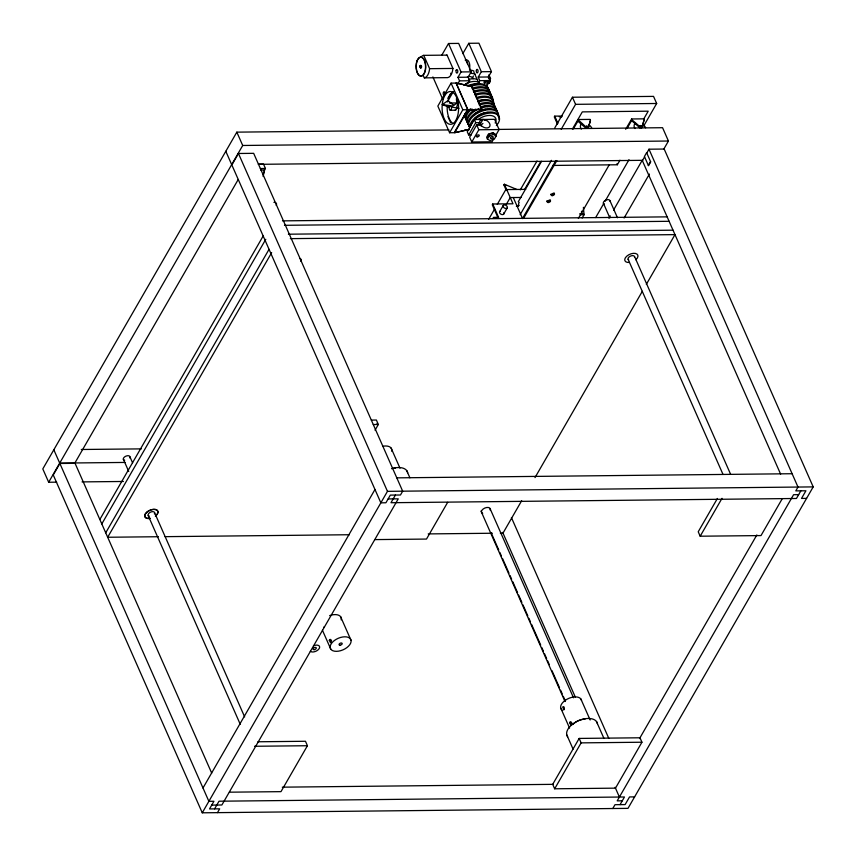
<?xml version="1.0" encoding="UTF-8"?>
<svg xmlns="http://www.w3.org/2000/svg" width="856" height="856" viewBox="0 0 856 856"><rect width="100%" height="100%" fill="white"/><g stroke="black" fill="none" stroke-linecap="round" stroke-linejoin="round"><path stroke-width="1.28" d="M263.263 174.624L263.83 172.067M263.113 176.454L264.558 170.023L260.759 170.055M449.207 107.214L442.295 104.614L448.041 100.548L448.512 98.643A16.425 8.26 89.4 0 1 453.744 91.753M450.299 110.274A2.343 1.177 89.4 0 1 449.336 106.658A2.343 1.177 89.4 0 1 451.38 106.861L456.58 108.006L458.014 102.495L451.38 106.861A2.343 1.177 89.4 0 1 450.299 110.274L455.36 110.221M577.853 121.188L586.06 128.239L588.083 128.218L590.458 120.289L590.073 119.401L577.907 119.53L586.499 127.469L588.532 127.458L590.458 120.289M631.578 120.621L639.785 127.683L641.807 127.662L644.183 119.733L643.798 118.845L631.632 118.973L625.672 129.299M641.807 127.662L644.183 119.733M329.314 640.363L329.389 640.16A1.744 1.016 -84.6 0 1 331.015 640.02A1.744 1.016 -84.6 0 1 330.512 642.717L329.314 640.363L331.582 640.577M569.582 722.678L569.657 722.475A1.744 1.016 -84.6 0 1 571.284 722.325A1.744 1.016 -84.6 0 1 570.781 725.021L569.582 722.678L571.851 722.892M469.323 129.331L454.664 132.691L467.9 109.728L456.141 83.075L467.783 109.878L481.949 109.322L471.752 86.221L456.141 83.075L451.069 83.128L437.844 106.091L449.603 132.744L454.664 132.691L469.259 129.491M449.026 129.93L236.834 132.145L42.8 468.917L48.674 482.249L56.689 482.163M48.674 482.249L242.708 145.477L236.834 132.145M211.7 773.118L75.071 463.321L59.867 463.481L53.254 474.962L202.262 812.804L627.994 808.364L813.2 486.893L664.192 149.051L648.987 149.201L646.783 153.031M238.46 153.492L231.848 164.973L380.856 502.825L385.917 502.772L390.336 495.11L400.469 495.003L402.673 491.184L253.665 153.331L238.46 153.492L387.468 491.344L202.262 812.804M74.911 462.957L238.225 179.493M264.119 170.783L265.446 168.493L263.477 164.042L258.416 164.095M99.842 519.485L263.156 236.021M101.8 523.926L265.777 239.306M105.716 532.817L269.03 249.353M271.662 252.638L107.674 537.258L158.435 536.723M441.899 54.987L448.512 43.506L458.656 43.399L471.196 71.84L468.104 77.201L469.677 80.753L468.435 82.839A11.727 6.581 -23.8 0 0 463.909 85.118M462.829 53.628L468.788 43.303L478.921 43.196L491.462 71.626L488.38 76.987L490.338 81.427L489.45 82.957L484.389 83.011L483.993 82.123L484.881 80.592L485.266 81.481L484.389 83.011M457.618 84.188L459.533 80.86L457.971 77.308L461.052 71.947L448.512 43.506M447.806 98.322L450.363 93.893M447.388 101.939L453.145 91.956M473.464 75.97L472.319 78.196M479.97 83.931L478.59 82.754L479.809 80.646L478.237 77.094L481.329 71.733L468.788 43.303M449.603 132.744L462.829 109.782L451.069 83.128M454.697 131.867L467.483 109.664M486.647 85.236L487.941 82.989M489.236 80.732L490.542 78.484L488.915 74.814M486.465 86.574L489.065 82.069L489.45 82.957M495.25 136.232L499.102 129.556L494.586 119.337L474.32 119.551L467.258 131.792L468.66 134.948L471.271 134.927M468.66 134.948L475.711 122.708L474.32 119.551M475.711 122.708L479.628 122.665A5.628 3.702 29.9 0 1 486.069 120.193A5.628 3.702 29.9 0 1 489.151 127.191A5.628 3.702 29.9 0 1 480.601 124.869L476.685 124.912L469.634 137.163L471.774 142.01L492.04 141.796L493.966 138.458M478.344 124.89L479.628 122.665M479.724 125.019L482.934 119.455M471.774 142.01L478.825 129.77L476.685 124.912M492.714 203.996L492.275 204.766L498.149 218.098L498.588 217.328L492.714 203.996L512.99 203.792L504.366 184.243L516.853 189.465M525.734 189.369L506.72 189.572L506.271 190.332L503.927 185.003L504.366 184.243M505.329 185.88L505.768 185.121M488.68 219.297L494.64 208.971M497.283 204.37L505.885 189.444M493.077 218.152L493.527 217.381L498.588 217.328M499.711 211.593L503.242 205.472M562.21 116.052L554.731 116.138L554.281 116.898L557.481 124.131M375.035 430.215L378.341 424.48L376.383 420.039L371.322 420.093M506.463 204.124L510.24 197.565L521.24 197.458M503.692 214.075L507.212 207.954A2.343 1.541 29.9 0 0 504.997 204.991A2.343 1.541 29.9 0 0 503.467 207.195A2.343 1.541 29.9 0 0 507.212 207.954M554.806 127.844L572.439 97.231L653.535 96.386L656.67 103.49L643.605 126.174M520.288 189.85L537.033 160.982M524.717 189.23L540.789 161.506M518.276 201.749L541.602 161.26M561.204 129.288L575.574 104.336L572.439 97.231M519.25 202.326A6.484 4.259 29.9 0 0 518.832 205.515L518.394 206.275L516.371 206.296M520.138 214.717L551.467 160.34M572.397 129.096L582.315 111.879L648.206 111.184L643.573 119.23M573.402 128.924L578.303 120.418M522.481 218.494L555.854 160.575M523.498 218.483L556.871 160.564M202.99 788.002L374.971 489.493M586.06 128.239L586.499 127.469M588.083 128.218L588.532 127.458M214.599 808.877L219.008 801.216L624.463 796.99L620.054 804.64M395.397 495.057L390.989 502.718L796.444 498.481L800.863 490.83M217.467 812.644L219.671 808.824L209.527 808.931L213.936 801.27L208.875 801.323L59.867 463.481M627.116 128.357L632.017 119.861L631.632 118.973M578.356 218.43L609.023 165.187M582.155 218.023L584.06 214.728L583.396 207.334M552.762 165.443L617.337 164.769L619.958 160.211M639.785 127.683L640.224 126.913L642.257 126.891M595.669 217.574L603.673 203.685M604.999 201.374L629 159.719M608.884 218.173L610.21 215.862M613.549 210.073L642.214 160.318M644.579 156.862L642.375 160.682L780.619 474.138M257.881 741.778L305.474 741.275L307.432 745.726L280.982 791.65L229.408 792.185M447.667 502.322L426.502 539.066L374.939 539.601M648.334 165.379L650.539 161.559M624.088 218.013L649.415 174.046M663.903 148.912L668.44 141.026L662.565 127.704L498.406 129.417M521.668 500.739L502.996 533.128L500.332 533.16M535 477.595L642.321 291.318M646.323 284.374L674.977 234.63L290.345 238.642M579.159 738.428L552.698 784.342L554.667 788.793L615.485 788.151L641.936 742.227L639.978 737.786L579.159 738.428L581.117 742.869L554.667 788.793M717.403 498.47L698.228 531.769L700.187 536.209L761.005 535.578L782.17 498.834M700.187 536.209L722.015 498.32M639.518 738.589L756.843 534.957M612.789 808.524L614.993 804.693L625.126 804.587L629.535 796.936L634.606 796.883M488.434 134.189L486.604 137.249L487.396 139.025L489.964 140.566L494.361 139.036L496.191 135.976L495.41 134.199L492.831 132.659L488.434 134.189L489.215 135.965L487.396 139.025M456.141 83.075L471.645 86.37L481.832 109.472M467.783 109.878L481.949 109.322M489.215 135.965L493.623 134.435L496.191 135.976M420.81 57.406A11.727 5.896 89.4 0 1 423.741 55.351L447.057 55.116L452.931 68.437A11.727 5.896 89.4 0 1 447.645 77.629L424.33 77.864L423.26 75.446M424.33 77.864A11.727 5.896 89.4 0 0 429.626 68.683L452.931 68.437M461.052 71.947L471.196 71.84M481.329 71.733L491.462 71.626M457.971 77.308L468.104 77.201M478.237 77.094L488.38 76.987M488.509 78.506L490.542 78.484M459.533 80.86L469.677 80.753M479.809 80.646L489.942 80.539M485.266 81.481L490.338 81.427M449.282 103.03L456.879 102.945M575.574 104.336L656.67 103.49M462.829 109.782L467.9 109.728M559.278 116.844L561.771 116.823M465.043 129.759L469.045 129.716M478.825 129.77L499.102 129.556M242.708 145.477L668.44 141.026M258.373 164.331L642.738 160.318M260.374 168.546L265.446 168.493M503.927 185.003L504.933 184.992M516.81 205.536L518.832 205.515M579.608 213.872L583.664 213.829M580.411 214.76L584.06 214.728M282.501 220.869L667.145 216.857M284.47 225.31L669.103 221.297M288.386 234.202L673.019 230.178M373.28 424.533L378.341 424.48M81.299 449.496L141.315 448.876M125.094 462.433L59.706 463.117L53.821 449.785M396.799 477.851L792.121 473.721M82.048 481.896L123.414 481.468M387.468 491.344L813.2 486.893M388.132 498.941L398.265 498.834L221.875 804.993L211.732 805.1M798.659 494.65L793.587 494.704L617.197 800.863L622.259 800.82M806.587 498.374L801.516 498.427L805.924 490.777L795.791 490.884L797.995 487.053L648.987 149.201M165.112 536.659L349.409 534.733M428.214 533.909L492.318 533.245M254.553 746.272L307.432 745.726M581.117 742.869L641.936 742.227M282.309 787.167L553.425 784.342M442.295 104.614L450.909 105.684M456.58 108.006L458.944 108.37M448.041 100.548L453.659 105.342M632.017 119.861L640.224 126.913M616.898 163.774L617.337 164.769M609.932 200.668L617.476 217.766M634.713 256.843L730.596 474.245M603.373 203.182L609.847 217.841M628.154 259.368L722.967 474.32M554.731 116.138L557.919 123.371M473.892 72.086L478.59 82.754M492.831 132.659L493.623 134.435M513.279 197.533L522.556 218.569M464.637 115.688L469.473 126.635M464.583 115.849L469.409 126.784M423.741 55.351L429.626 68.683M432.879 76.912L442.809 99.424M447.977 116.641L450.556 122.494M511.417 517.58L608.787 738.343M596.472 721.49L603.919 738.375M580.86 698.956L590.148 720.003M502.665 532.368L575.285 697.03M615.1 787.285L619.402 797.043M490.017 508.485L573.509 697.779M491.216 532.881L498.738 549.948M499.818 552.388L501.434 556.047M502.504 558.487L508.967 573.124M510.037 575.564L511.653 579.223M512.733 581.663L517.57 592.641M518.65 595.081L521.871 602.399M522.952 604.839L527.788 615.817M528.869 618.257L530.485 621.916M531.555 624.356L540.703 645.082M541.773 647.521L543.389 651.181M544.47 653.62L546.62 658.499M547.69 660.939L549.306 664.598M552.002 670.697L559.524 687.775M560.605 690.214L562.221 693.874M563.291 696.313L565.442 701.192M480.976 511.032L565.003 701.546M560.659 707.891L569.572 728.082M566.693 734.662L573.081 749.128M406.707 470.565L409.896 477.798M391.096 448.03L400.009 468.221M225.802 151.277L231.687 164.609M340.592 616.641L351.056 640.352A11.139 6.249 -23.8 0 1 336.429 651.341A11.139 6.249 -23.8 0 1 334.375 640.523A11.139 6.249 -23.8 0 1 351.056 640.352M322.445 630.262L330.844 649.287M129.898 456.74L132.594 462.85M154.679 512.915L244.645 716.889M123.35 459.255L128.742 471.474M148.131 515.44L240.247 724.294M581.534 211.25L581.641 213.85M562.649 710.512A11.139 6.249 -23.8 0 1 567.25 699.095A11.139 6.249 -23.8 0 1 581.524 700.443M572.675 724.593A11.139 6.249 -23.8 0 1 585.076 719.104M567.667 736.856A16.425 9.202 -23.8 0 1 578.335 720.763A16.425 9.202 -23.8 0 1 597.445 723.684M382.878 446.244A11.139 6.249 -23.8 0 1 391.716 451.262M392.679 468.457A11.139 6.249 -23.8 0 1 395.312 468.189M391.567 468.703A16.425 9.202 -23.8 0 1 407.681 472.758M465.611 60.327A6.153 3.092 89.4 0 1 468.97 61.974A6.153 3.092 89.4 0 1 469.527 68.737M465.183 60.081A6.153 3.092 89.4 0 1 467.579 64.05M446.436 55.266A11.727 5.896 89.4 0 1 447.057 55.116M450.877 73.124A1.177 0.589 89.4 0 1 450.684 73.916M444.671 94.898A1.755 0.888 89.4 0 1 443.248 93.946A1.755 0.888 89.4 0 1 444.264 91.795A1.755 0.888 89.4 0 1 444.82 94.567M452.803 123.382A16.425 8.26 89.4 0 1 447.164 106.658M456.558 107.385A2.343 1.177 89.4 0 1 455.06 110.114M491.933 138.362A1.519 0.856 -23.8 0 1 490.402 137.677A1.519 0.856 -23.8 0 1 492.607 136.521A1.519 0.856 -23.8 0 1 492.628 137.998M487.695 136.618A3.52 1.969 -23.8 0 1 488.177 135.441M488.712 134.863A3.52 1.969 -23.8 0 1 489.418 134.339M490.221 133.911A3.52 1.969 -23.8 0 1 491.943 133.45M493.409 133.59A3.52 1.969 -23.8 0 1 493.912 133.889M467.451 76.666A7.041 3.948 -23.8 0 1 473.058 78.731M470.896 73.402A11.77 6.602 -23.8 0 1 475.39 74.376M469.441 70.117A11.77 6.602 -23.8 0 1 473.935 71.091M468.532 79.501A11.77 6.602 -23.8 0 1 477.734 79.715M465.932 83.728A11.77 6.602 -23.8 0 1 478.911 82.379M467.109 86.135A10.968 6.153 -23.8 0 1 477.327 84.188M468.649 86.103A17.088 9.587 -23.8 0 1 488.626 90.897M457.553 102.848A17.088 9.587 -23.8 0 1 456.612 97.894M457.008 101.629A17.088 9.587 -23.8 0 1 457.083 98.954M471.196 86.338A17.088 9.587 -23.8 0 1 489.022 90.212M457.864 103.587A17.088 9.587 -23.8 0 1 457.939 100.912M472.052 88.296A17.088 9.587 -23.8 0 1 489.878 92.17M473.389 91.314A17.088 9.587 -23.8 0 1 491.291 96.942M473.86 92.384A17.088 9.587 -23.8 0 1 491.686 96.257M472.523 89.356A17.088 9.587 -23.8 0 1 490.424 94.984M474.716 94.342A17.088 9.587 -23.8 0 1 492.542 98.205M475.187 95.401A17.088 9.587 -23.8 0 1 492.938 101.95M466.552 120.439A15.943 8.945 -23.8 0 1 470.586 108.712M478.836 104.047A15.943 8.945 -23.8 0 1 495.474 107.653M469.784 125.094A15.943 8.945 -23.8 0 1 475.465 109.247M480.173 107.064A15.943 8.945 -23.8 0 1 496.801 110.681M468.35 124.527A15.943 8.945 -23.8 0 1 478.707 108.905M480.644 108.134A15.943 8.945 -23.8 0 1 497.272 111.74M473.657 115.186A11.77 6.602 -23.8 0 1 485.866 109.429M478.055 101.094A11.77 6.602 -23.8 0 1 482.763 100.323M465.215 117.422A15.943 8.945 -23.8 0 1 464.273 115.293M478.483 100.698A15.943 8.945 -23.8 0 1 494.137 104.635M465.685 118.492A15.943 8.945 -23.8 0 1 464.808 113.859M477.98 102.089A15.943 8.945 -23.8 0 1 494.608 105.705M472.961 111.526A11.77 6.602 -23.8 0 1 474.406 110.306M480.719 107.139A11.77 6.602 -23.8 0 1 482.645 106.658M483.597 106.508A11.77 6.602 -23.8 0 1 487.909 106.604M476.589 98.75A16.51 9.256 -23.8 0 1 493.73 105.074M465.835 117.411A16.51 9.256 -23.8 0 1 463.866 115.731M476.118 97.68A16.51 9.256 -23.8 0 1 493.334 101.425M467.023 121.509A15.943 8.945 -23.8 0 1 472.073 108.969M479.307 105.106A15.943 8.945 -23.8 0 1 495.945 108.723M470.105 127.191A15.408 8.635 -23.8 0 1 484.796 112.81A15.408 8.635 -23.8 0 1 498.898 119.316M474.994 118.203A11.77 6.602 -23.8 0 1 488.102 112.414M469.216 126.485A15.943 8.945 -23.8 0 1 481.5 110.082A15.943 8.945 -23.8 0 1 498.064 116.191M469.687 127.555A15.943 8.945 -23.8 0 1 481.971 111.152A15.943 8.945 -23.8 0 1 498.534 117.261M478.408 119.369A11.77 6.602 -23.8 0 1 491.911 115.667A11.77 6.602 -23.8 0 1 495.175 123.007M484.453 120.193A5.2 2.921 -23.8 0 1 486.957 119.722M470.65 125.853A15.408 8.635 -23.8 0 1 490.798 113.056A15.408 8.635 -23.8 0 1 496.362 125.586M481.019 125.993A5.2 2.921 -23.8 0 1 482.955 123.414M503.724 212.812A2.343 1.541 29.9 0 1 502.654 214.599A2.343 1.541 29.9 0 1 499.84 213.165A2.343 1.541 29.9 0 1 500.418 211.122M377.047 423.324A1.177 0.589 89.4 0 1 377.261 424.116M323.793 627.073A1.744 1.016 -84.6 0 1 323.6 627.416M329.635 615.614A11.139 6.249 -23.8 0 1 341.202 619.883M313.489 645.831A5.275 2.964 -23.8 0 1 319.384 646.194A5.275 2.964 -23.8 0 1 316.677 650.849A5.275 2.964 -23.8 0 1 310.311 651.298M635.002 128.55A6.356 4.184 29.9 0 1 635.623 123.253M642.685 124.313A6.356 4.184 29.9 0 1 645.585 127.79M581.278 129.117A6.356 4.184 29.9 0 1 581.898 123.82M588.96 124.88A6.356 4.184 29.9 0 1 591.86 128.347M550.14 199.897A1.755 0.984 -23.8 0 1 548.461 201.545A1.755 0.984 -23.8 0 1 546.845 200.807M554.1 192.985A1.755 0.984 -23.8 0 1 552.687 194.569A1.755 0.984 -23.8 0 1 550.815 194.216M273.909 202.348A4.687 2.632 -23.8 0 1 276.199 205.376M124.676 460.25A3.52 1.969 -23.8 0 1 123.788 457.725A3.52 1.969 -23.8 0 1 128.079 455.702A3.52 1.969 -23.8 0 1 129.727 457.864M604.068 203.974A3.52 1.969 -23.8 0 1 605.716 200.186A3.52 1.969 -23.8 0 1 609.953 201.203M148.323 515.537A3.488 1.958 -23.8 0 1 151.437 511.813A3.488 1.958 -23.8 0 1 154.39 513.868M149.329 516.115A3.488 1.958 -23.8 0 1 148.741 515.89M150.399 518.319A7.041 3.948 -23.8 0 1 145.295 513.964A7.041 3.948 -23.8 0 1 154.957 509.438A7.041 3.948 -23.8 0 1 156.145 515.473M155.321 516.147A7.041 3.948 -23.8 0 0 155.514 509.448A7.041 3.948 -23.8 0 0 145.295 513.964A7.041 3.948 -23.8 0 0 149.8 518.49M628.646 259.882A3.488 1.958 -23.8 0 1 630.487 256.105A3.488 1.958 -23.8 0 1 634.542 257.271M629.342 262.46A7.041 3.948 -23.8 0 1 625.468 257.635A7.041 3.948 -23.8 0 1 635.387 253.43A7.041 3.948 -23.8 0 1 635.815 259.721M299.589 258.426A4.687 2.632 -23.8 0 1 300.895 261.358M482.709 513.354A4.687 2.632 -23.8 0 1 484.656 508.122A4.687 2.632 -23.8 0 1 490.092 509.983M442.499 102.517L442.092 106.711A16.425 8.26 89.4 0 0 450.93 124.323A16.425 8.26 89.4 0 0 458.431 104.871L457.725 100.805A16.425 8.26 89.4 0 0 449.742 91.538A16.425 8.26 89.4 0 0 442.499 102.517M586.392 126.196C587.152 128.753 588.821 125.308 586.392 126.196M640.117 125.639C640.877 128.197 642.546 124.751 640.117 125.639M646.622 152.668L644.418 156.498L648.495 165.743L650.699 161.923L646.622 152.668M563.869 709.72L562.702 707.077A1.744 1.016 -84.6 0 1 564.136 707.27A1.744 1.016 -84.6 0 1 563.869 709.72M420.296 65.987A1.177 0.589 89.4 0 0 420.756 67.817A1.177 0.589 89.4 0 0 421.323 66.137A1.177 0.589 89.4 0 0 420.296 65.987M420.103 65.987A1.177 0.589 89.4 0 0 420.553 67.817A1.177 0.589 89.4 0 0 421.12 66.137A1.177 0.589 89.4 0 0 420.103 65.987M420.499 65.987A1.177 0.589 89.4 0 0 420.959 67.817A1.177 0.589 89.4 0 0 421.526 66.137A1.177 0.589 89.4 0 0 420.499 65.987M417.022 61.322A9.459 4.751 89.4 0 0 420.713 76.066A9.459 4.751 89.4 0 0 425.25 62.542A9.459 4.751 89.4 0 0 417.022 61.322M416.819 61.322A9.459 4.751 89.4 0 0 420.51 76.066A9.459 4.751 89.4 0 0 425.047 62.542A9.459 4.751 89.4 0 0 416.819 61.322M476.407 70.171A1.755 0.888 89.4 0 0 477.134 72.878A1.755 0.888 89.4 0 0 477.948 70.31A1.755 0.888 89.4 0 0 476.407 70.171M456.152 70.342A1.755 0.888 89.4 0 0 456.837 73.081A1.755 0.888 89.4 0 0 457.682 70.567A1.755 0.888 89.4 0 0 456.152 70.342M477.134 136.853A1.519 0.856 -23.8 0 0 479.264 135.441A1.519 0.856 -23.8 0 0 477.092 135.291A1.519 0.856 -23.8 0 0 477.134 136.853M339.982 645.167A1.68 0.942 -23.8 0 0 342.186 643.509A1.68 0.942 -23.8 0 0 339.682 643.541A1.68 0.942 -23.8 0 0 339.982 645.167M314.216 649.661A1.733 0.974 -23.8 0 0 316.26 647.853A1.733 0.974 -23.8 0 0 313.542 648.12A1.733 0.974 -23.8 0 0 314.216 649.661M548.215 202.53A1.755 0.984 -23.8 0 0 550.526 200.786A1.755 0.984 -23.8 0 0 547.894 200.818A1.755 0.984 -23.8 0 0 548.215 202.53M552.227 195.639A1.755 0.984 -23.8 0 0 554.495 193.884A1.755 0.984 -23.8 0 0 551.831 193.948A1.755 0.984 -23.8 0 0 552.227 195.639"/></g></svg>
